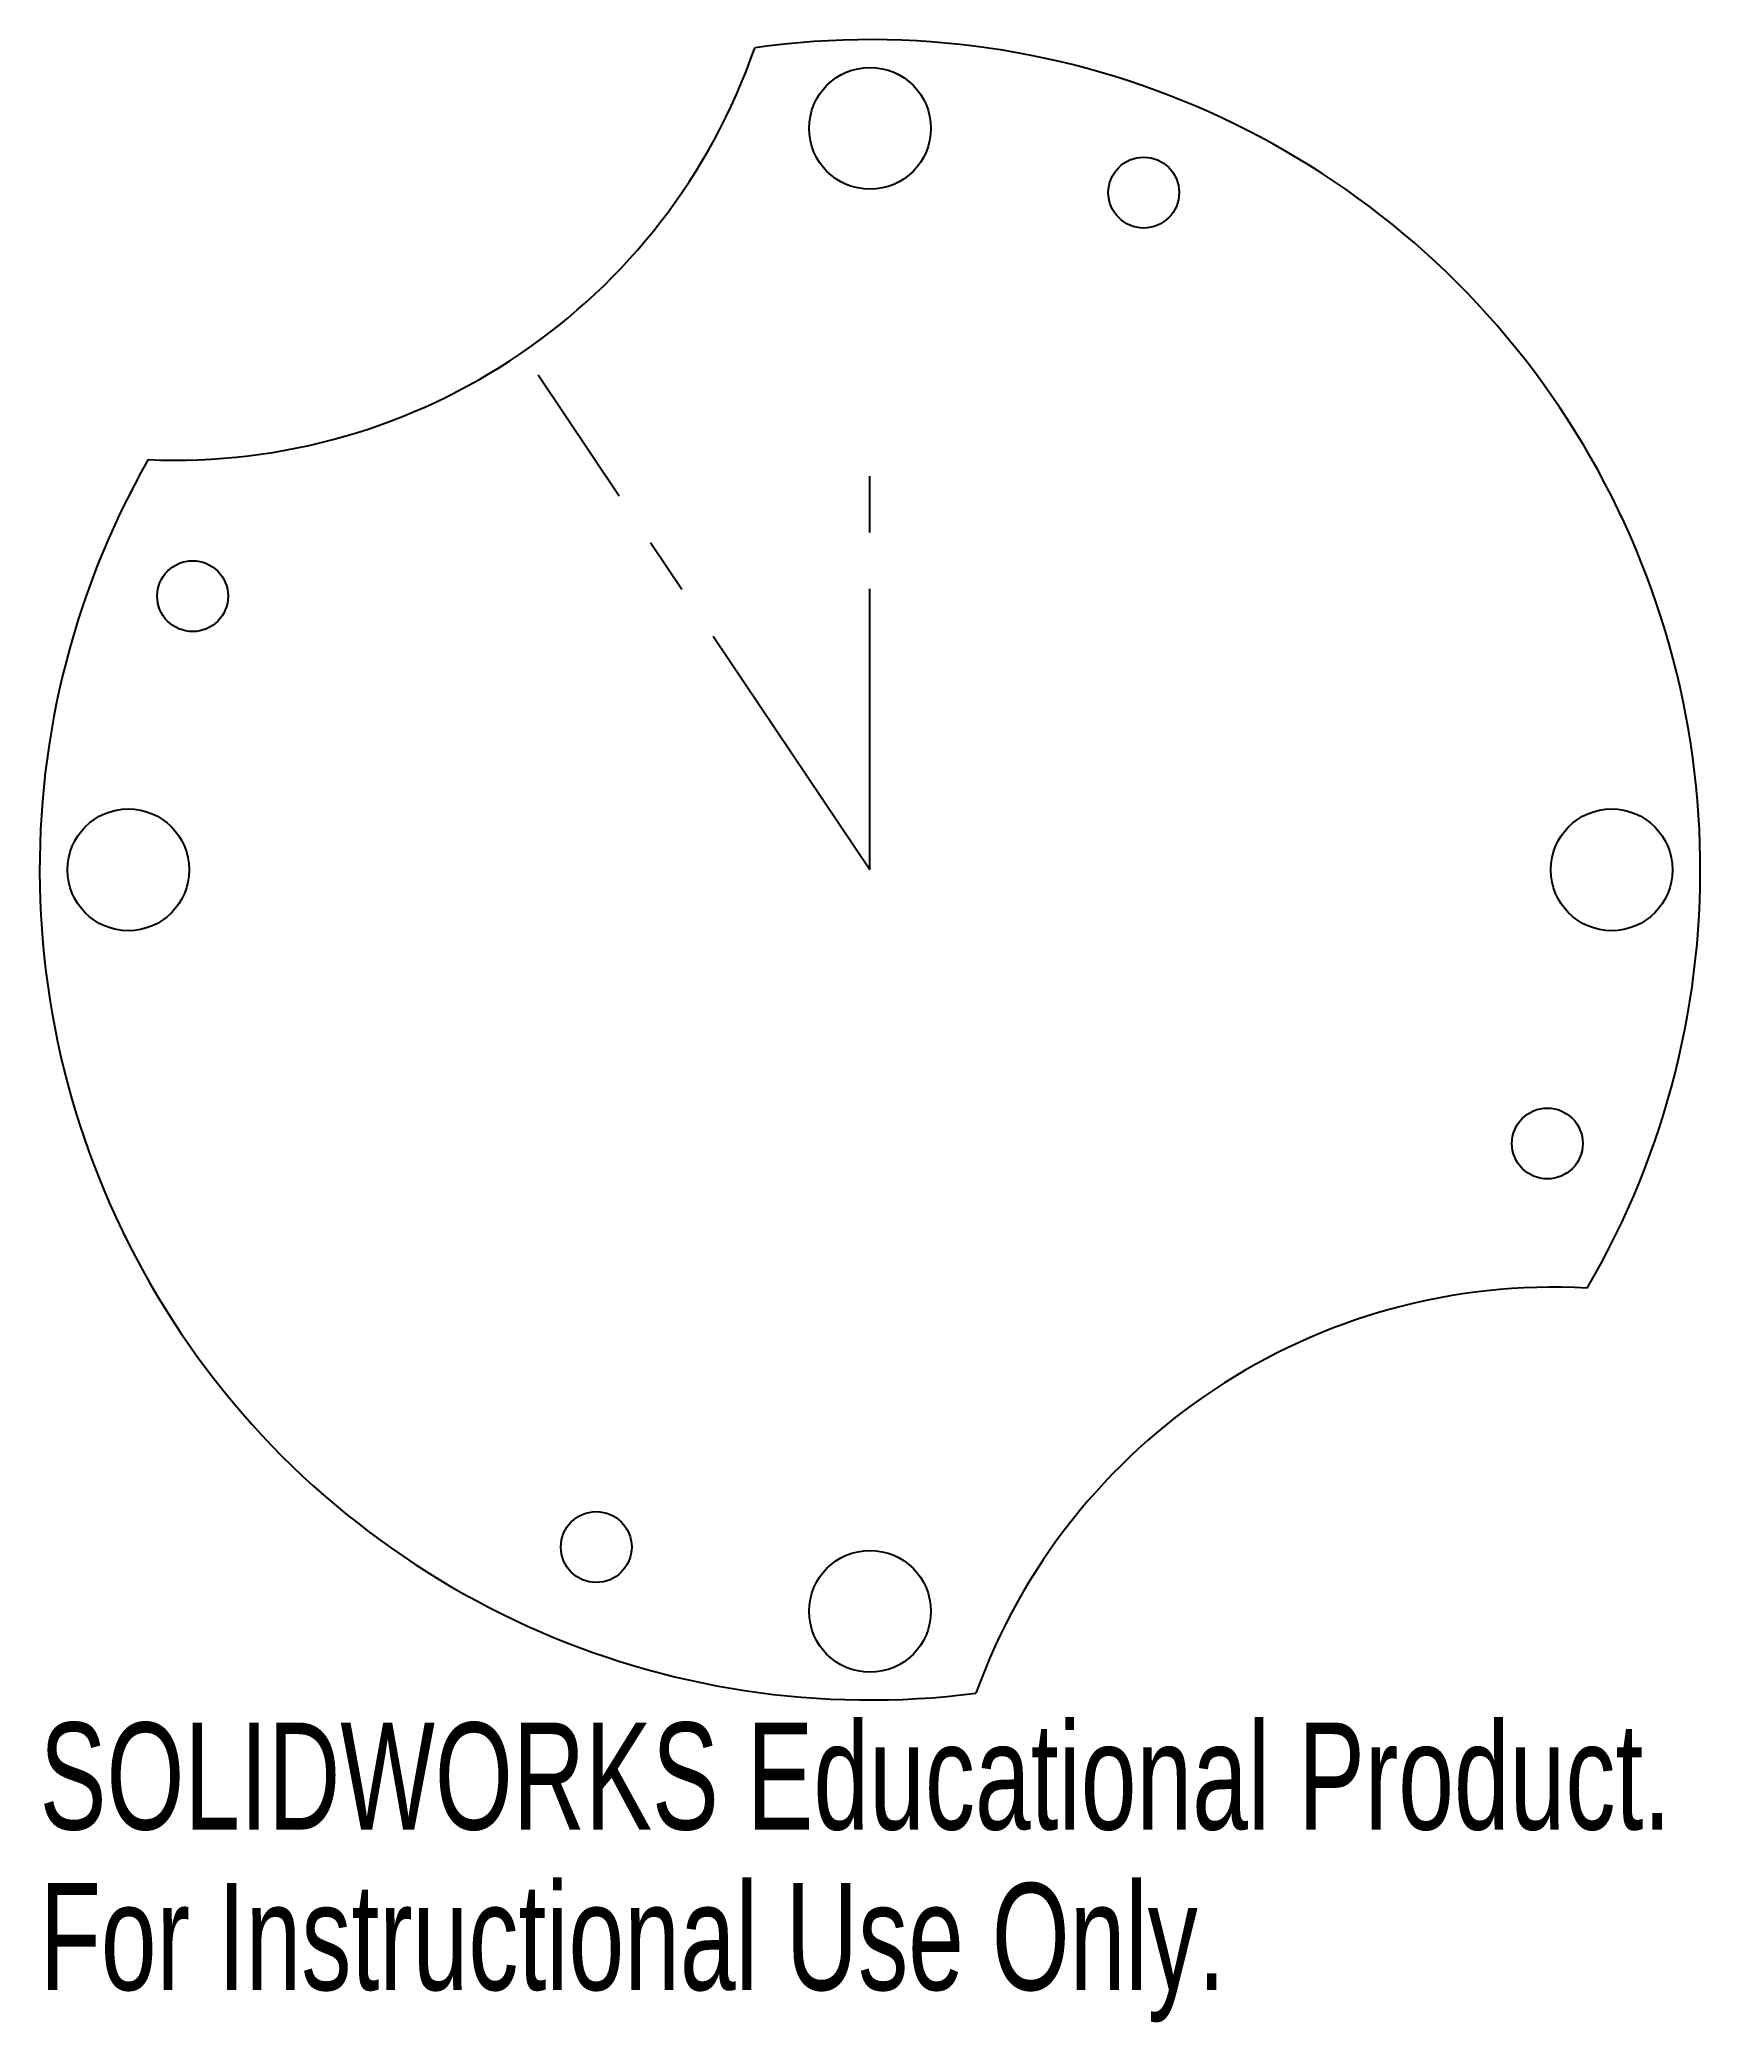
# Model space of a CAD drawing. Header units: millimetres. Extents: x -28.5 to 46.5, y -51.6 to 38.
import ezdxf

# ---------------------------------------------------------------- set-up
doc = ezdxf.new("R2010")
doc.units = ezdxf.units.MM
doc.linetypes.add('CENTERX2', pattern=[20.32, 12.7, -2.54, 2.54, -2.54])
doc.styles.add('SLDTEXTSTYLE0', font='TXT', dxfattribs={"width": 0.7})

msp = doc.modelspace()

# ---------------------------------------------------------------- linework, layer by layer
at = {"color": 7, "linetype": 'CENTERX2'}
for q in [(-5.957, 22.841), (9.035, 19.18)]:
    msp.add_line((9.035, 0.496), q, dxfattribs=at)
at = {"color": 7, "linetype": 'Continuous', "lineweight": 25}
for centre, radius in [((9.035, 33.991), 2.75), ((21.397, 31.087), 1.6), ((-21.556, 12.858), 1.6), ((-24.46, 0.496), 2.75), ((42.53, 0.496), 2.75), ((39.626, -11.866), 1.6), ((-3.327, -30.095), 1.6), ((9.035, -32.999), 2.75)]:
    msp.add_circle(centre, radius, dxfattribs=at)
for centre, radius, start, end in [((-22.36, 46.73), 27.73, 267.50618, 340.85118), ((9.035, 0.496), 37.5, 329.7478, 97.97022), ((9.035, 0.496), 37.5, 150.38714, 277.33088), ((39.913, -46.085), 27.73, 86.86684, 160.21184)]:
    msp.add_arc(centre, radius, start, end, dxfattribs=at)

# ---------------------------------------------------------------- texts
at = {"color": 7, "linetype": 'Continuous', "char_height": 4.83362, "attachment_point": 1, "style": 'SLDTEXTSTYLE0'}
for s, insert in [('SOLIDWORKS Educational Product.', (-28.465, -38.023)), ('For Instructional Use Only.', (-28.465, -45.274))]:
    msp.add_mtext(s, dxfattribs=dict(at, insert=insert))

doc.saveas('drawing.dxf')
